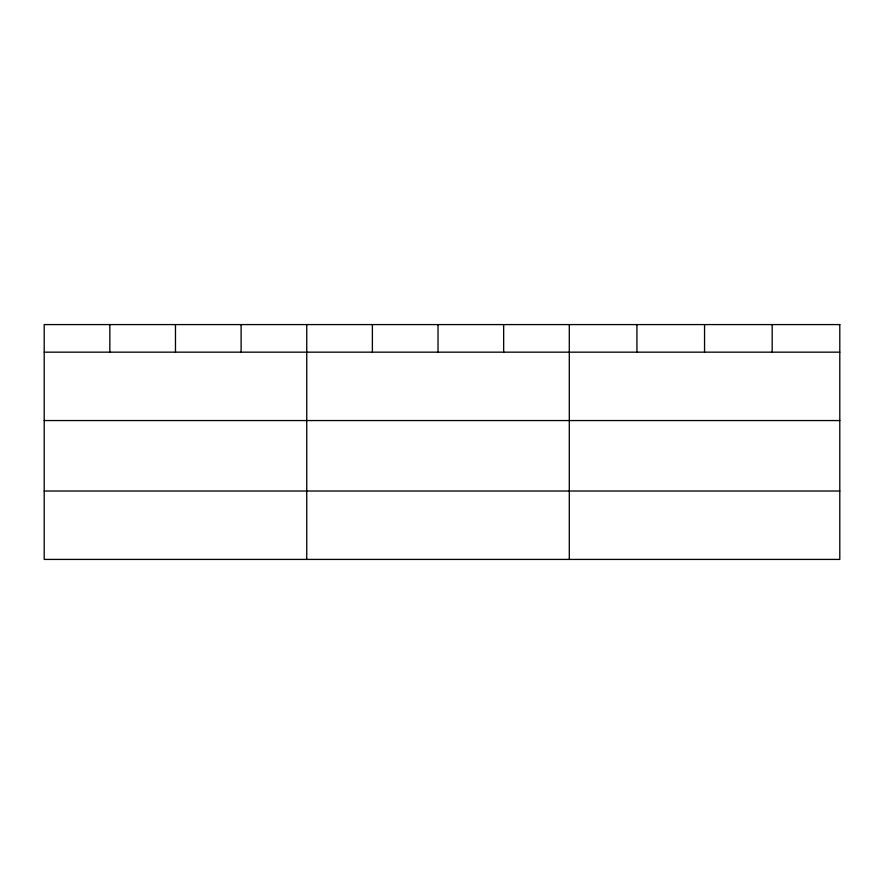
<?xml version="1.0" encoding="UTF-8"?>
<svg xmlns="http://www.w3.org/2000/svg" width="884" height="884" viewBox="0 0 884 884"><rect width="100%" height="100%" fill="white"/><g stroke="black" fill="none" stroke-linecap="round" stroke-linejoin="round"><path stroke-width="1.33" d="M44.2 352.163L839.8 352.163M44.2 420.552L839.8 420.552M44.2 491.018L839.8 491.018M772.174 324.583L772.174 352.163M704.548 324.583L704.548 352.163M636.922 324.583L636.922 352.163M569.296 324.583L569.296 559.417M503.659 324.583L503.659 352.163M438.022 324.583L438.022 352.163M372.385 324.583L372.385 352.163M306.748 324.583L306.748 559.417M241.111 324.583L241.111 352.163M175.474 324.583L175.474 352.163M109.837 324.583L109.837 352.163M839.8 324.583L44.2 324.583L44.2 559.417L839.8 559.417L839.8 324.583"/></g></svg>
